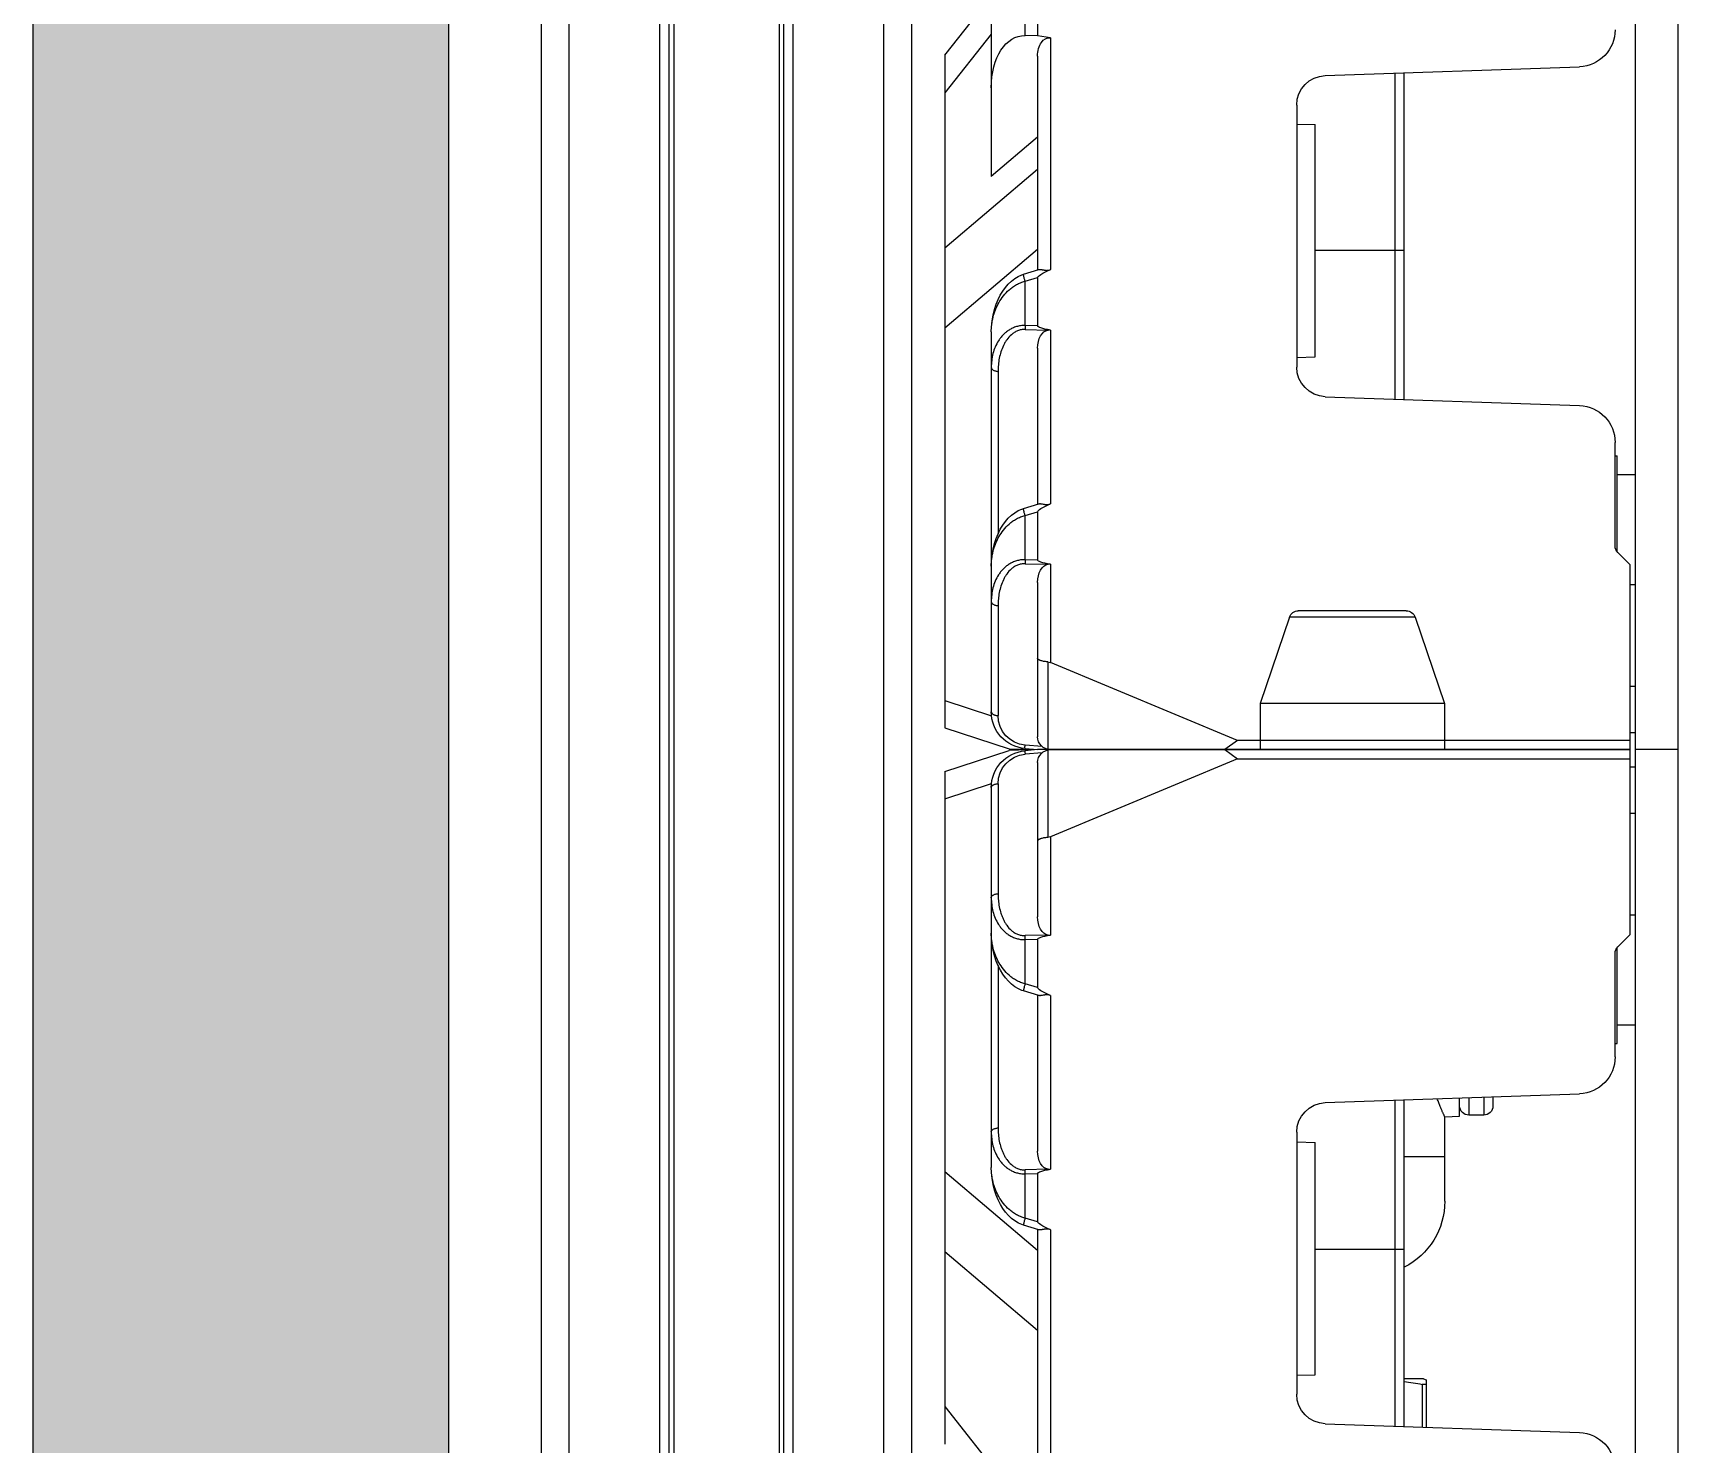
# Model space of a CAD drawing. Header units: millimetres. Extents: x 620 to 19791, y 2539 to 6969.
# Drawn here: x 18899.4 to 18988.3, y 4096.5 to 4172.7 of the extents above; entities that cross this region are included whole.
import ezdxf

# ---------------------------------------------------------------- set-up
doc = ezdxf.new("R2010")
doc.units = ezdxf.units.MM
for name, color, linetype in [('02___PRT_ALL_AXES', 7, 'Continuous'), ('_88746', 7, 'Continuous'), ('DIM', 4, 'Continuous')]:
    doc.layers.add(name, color=color, linetype=linetype)

# ---------------------------------------------------------------- blocks, each defined once
blk = doc.blocks.new('ETYFHGJM')
at = {"color": 7, "linetype": 'Continuous'}
for p, q in [((11695.237, 4175.075), (11693.652, 4170.414)), ((11695.237, 4175.075), (11702.017, 4175.075)), ((11695.71, 4175.414), (11701.544, 4175.414)), ((11702.017, 4175.075), (11703.602, 4170.414)), ((11693.652, 4170.414), (11703.602, 4170.414)), ((11681.027, 3999.164), (11681.027, 4167.914)), ((11681.027, 4167.914), (11683.327, 4167.914)), ((11683.327, 3999.164), (11683.327, 4167.914)), ((11683.627, 4167.914), (11683.627, 4157.914)), ((11714.927, 4167.914), (11683.627, 4167.914)), ((11705.502, 4167.914), (11704.827, 4167.414)), ((11714.999, 4167.914), (11715.627, 4167.914)), ((11715.08, 4167.897), (11715.08, 4163.168)), ((11715.627, 4167.914), (11717.161, 4167.873)), ((11715.627, 4167.914), (11716.301, 4167.855)), ((11704.827, 4167.414), (11683.627, 4167.414)), ((11704.827, 4167.414), (11714.927, 4163.205)), ((11715.375, 4167.751), (11716.301, 4167.67)), ((11715.627, 4167.214), (11715.627, 4158.883)), ((11720.627, 4166.727), (11717.161, 4167.873)), ((11683.627, 4166.984), (11683.327, 4166.984)), ((11720.627, 4166.727), (11720.627, 4130.389)), ((11717.762, 4166.076), (11717.762, 4160.129)), ((11720.627, 4165.259), (11718.112, 4166.091)), ((11718.127, 4165.862), (11718.127, 4145.343)), ((11683.627, 4164.484), (11683.327, 4164.484)), ((11714.927, 4163.205), (11714.927, 4157.898)), ((11683.627, 4158.984), (11683.327, 4158.984)), ((11683.627, 4157.914), (11684.281, 4157.26)), ((11715.06, 4157.896), (11716.301, 4157.865)), ((11715.627, 4157.668), (11715.627, 4155.056)), ((11716.301, 4157.65), (11715.627, 4157.668)), ((11716.301, 4155.259), (11716.301, 4157.65)), ((11684.327, 4152.039), (11684.327, 4157.206)), ((11684.427, 4151.317), (11684.427, 4156.906)), ((11717.762, 4156.255), (11717.762, 4147.473)), ((11714.927, 4154.626), (11714.927, 4145.242)), ((11715.552, 4154.627), (11716.381, 4154.876)), ((11715.627, 4155.056), (11716.301, 4155.259)), ((11715.627, 4154.649), (11715.627, 4146.227)), ((11684.327, 4153.039), (11683.327, 4153.039)), ((11684.427, 4152.039), (11684.327, 4152.039)), ((11700.083, 4148.839), (11686.357, 4149.318)), ((11691.027, 4149.155), (11691.027, 4148.664)), ((11691.527, 4149.138), (11691.527, 4148.164)), ((11692.327, 4149.11), (11692.327, 4148.164)), ((11695.827, 4131.34), (11695.827, 4148.988)), ((11696.317, 4131.357), (11696.317, 4148.97)), ((11693.627, 4143.514), (11693.627, 4148.072)), ((11701.627, 4147.24), (11701.627, 4133.087)), ((11693.627, 4145.914), (11695.827, 4145.914)), ((11715.06, 4145.24), (11716.301, 4145.209)), ((11720.627, 4145.119), (11715.627, 4140.873)), ((11715.627, 4145.012), (11715.627, 4142.401)), ((11716.301, 4144.995), (11715.627, 4145.012)), ((11716.301, 4142.603), (11716.301, 4144.995)), ((11715.552, 4141.971), (11716.381, 4142.22)), ((11715.627, 4142.401), (11716.301, 4142.603)), ((11714.927, 4141.97), (11714.927, 4128.426)), ((11715.627, 4141.993), (11715.627, 4128.403)), ((11700.627, 4140.915), (11695.827, 4140.915)), ((11720.627, 4140.794), (11715.627, 4136.548)), ((11694.777, 4133.914), (11694.627, 4133.857)), ((11694.627, 4133.857), (11694.627, 4131.298)), ((11694.627, 4133.614), (11694.848, 4133.614)), ((11694.777, 4133.914), (11695.827, 4133.914)), ((11694.848, 4133.614), (11694.848, 4131.305)), ((11720.627, 4132.419), (11717.01, 4127.828)), ((11700.083, 4131.488), (11686.357, 4131.009)), ((11718.127, 4125.053), (11718.127, 3861.381)), ((11715.627, 3882.963), (11715.627, 3868.986)), ((11716.301, 3869.004), (11716.301, 3872.878)), ((11720.627, 3867.939), (11718.127, 3871.112)), ((11714.927, 3868.872), (11715.627, 3868.986)), ((11714.927, 3868.872), (11714.927, 3856.357)), ((11715.627, 3868.986), (11716.301, 3869.004)), ((11718.127, 3869.081), (11720.627, 3865.908)), ((11715.627, 3867.888), (11715.627, 3856.334)), ((11720.627, 3867.939), (11720.627, 3831.6)), ((11700.083, 3866.839), (11686.357, 3867.318)), ((11695.827, 3849.34), (11695.827, 3866.988)), ((11696.317, 3849.357), (11696.317, 3866.97)), ((11701.627, 3865.24), (11701.627, 3851.087)), ((11715.627, 3863.504), (11718.127, 3861.381)), ((11720.627, 3857.533), (11715.627, 3861.779)), ((11700.627, 3857.413), (11695.827, 3857.413)), ((11720.627, 3853.209), (11715.627, 3857.454)), ((11716.381, 3856.107), (11715.552, 3856.356)), ((11716.301, 3855.724), (11715.627, 3855.927)), ((11715.627, 3855.927), (11715.627, 3853.315)), ((11716.301, 3853.333), (11716.301, 3855.724)), ((11715.627, 3853.315), (11716.301, 3853.333)), ((11714.927, 3853.085), (11714.927, 3843.701)), ((11716.301, 3853.118), (11715.06, 3853.087)), ((11718.127, 3852.984), (11718.127, 3832.465)), ((11715.627, 3852.1), (11715.627, 3843.678)), ((11717.762, 3850.854), (11717.762, 3842.073)), ((11700.083, 3849.488), (11686.357, 3849.009)), ((11684.427, 3841.421), (11684.427, 3847.01)), ((11716.381, 3843.451), (11715.552, 3843.7)), ((11716.301, 3843.068), (11715.627, 3843.271)), ((11715.627, 3843.271), (11715.627, 3840.659)), ((11716.301, 3840.677), (11716.301, 3843.068)), ((11684.281, 3841.067), (11683.627, 3840.414)), ((11683.627, 3840.414), (11683.627, 3830.414)), ((11714.927, 3840.429), (11714.927, 3835.122)), ((11716.301, 3840.463), (11715.06, 3840.431)), ((11715.627, 3840.659), (11716.301, 3840.677)), ((11715.627, 3839.445), (11715.627, 3831.114)), ((11717.762, 3838.198), (11717.762, 3832.251)), ((11704.827, 3830.914), (11714.927, 3835.122)), ((11715.08, 3835.159), (11715.08, 3830.431)), ((11720.627, 3833.068), (11718.112, 3832.236)), ((11720.627, 3831.6), (11717.161, 3830.454)), ((11683.627, 3830.914), (11704.827, 3830.914)), ((11683.627, 3830.414), (11714.927, 3830.414)), ((11704.827, 3830.914), (11705.502, 3830.414)), ((11714.999, 3830.414), (11715.627, 3830.414)), ((11715.375, 3830.576), (11716.301, 3830.657)), ((11716.301, 3830.473), (11715.627, 3830.414)), ((11717.161, 3830.454), (11715.627, 3830.414))]:
    blk.add_line(p, q, dxfattribs=at)
for points in [[(11716.381, 4154.876), (11716.471, 4154.906), (11716.665, 4154.991), (11716.854, 4155.104), (11717.033, 4155.242), (11717.202, 4155.402), (11717.359, 4155.582), (11717.503, 4155.782), (11717.635, 4155.999), (11717.754, 4156.236), (11717.861, 4156.494), (11717.953, 4156.774), (11718.029, 4157.073), (11718.085, 4157.39), (11718.118, 4157.724), (11718.127, 4157.999)], [(11716.381, 4142.22), (11716.471, 4142.25), (11716.665, 4142.336), (11716.854, 4142.448), (11717.033, 4142.586), (11717.202, 4142.746), (11717.359, 4142.927), (11717.503, 4143.126), (11717.635, 4143.343), (11717.754, 4143.58), (11717.861, 4143.838), (11717.953, 4144.118), (11718.029, 4144.417), (11718.085, 4144.734), (11718.118, 4145.068), (11718.127, 4145.343)], [(11718.127, 3852.984), (11718.119, 3853.252), (11718.086, 3853.586), (11718.03, 3853.903), (11717.955, 3854.202), (11717.864, 3854.482), (11717.757, 3854.74), (11717.638, 3854.977), (11717.507, 3855.195), (11717.364, 3855.394), (11717.207, 3855.575), (11717.039, 3855.736), (11716.861, 3855.874), (11716.673, 3855.987), (11716.48, 3856.074), (11716.381, 3856.107)], [(11718.127, 3840.329), (11718.119, 3840.596), (11718.086, 3840.93), (11718.03, 3841.247), (11717.955, 3841.546), (11717.864, 3841.826), (11717.757, 3842.084), (11717.638, 3842.321), (11717.507, 3842.539), (11717.364, 3842.739), (11717.207, 3842.92), (11717.039, 3843.08), (11716.861, 3843.218), (11716.673, 3843.332), (11716.48, 3843.418), (11716.381, 3843.451)]]:
    blk.add_lwpolyline(points, dxfattribs=at)
for centre, radius, start, end in [((11695.71, 4174.914), 0.5, 90, 161.22197), ((11701.544, 4174.914), 0.5, 18.77803, 90), ((11714.927, 4167.214), 0.7, 0, 90), ((11716.127, 4165.862), 2, 0, 85), ((11716.162, 4166.076), 1.6, 0, 85), ((11683.927, 4156.906), 0.5, 0, 45), ((11686.427, 4151.317), 2, 180, 268), ((11691.527, 4148.664), 0.5, 180, 270), ((11692.327, 4148.664), 0.5, 270, 0), ((11700.027, 4147.24), 1.6, 0, 88), ((11697.627, 4143.514), 4, 180, 243.22727), ((11700.027, 4133.087), 1.6, 272, 0), ((11686.427, 4129.01), 2, 92, 180), ((11686.427, 3869.317), 2, 180, 268), ((11700.027, 3865.24), 1.6, 0, 88), ((11700.027, 3851.087), 1.6, 272, 0), ((11686.427, 3847.01), 2, 92, 180), ((11683.927, 3841.421), 0.5, 315, 0), ((11716.127, 3832.465), 2, 275, 0), ((11716.162, 3832.251), 1.6, 275.00005, 359.99995), ((11714.927, 3831.114), 0.7, 270, 360)]:
    blk.add_arc(centre, radius, start, end, dxfattribs=at)
for centre, major_axis, ratio, start_param, end_param in [((11714.927, 4164.299), (-0.272, 1.121), 0.575257, -3.540963, -3.320023), ((11714.927, 4158.997), (-0.119, 1.102), 0.625869, -3.120618, -1.741638), ((11711.038, 4157.784), (4.589, -0.117), 0.087128, 0.002222, 0.561803), ((11711.038, 4153.689), (4.588, 1.377), 0.083503, -0.58464, -0.025059), ((11714.927, 4146.341), (-0.119, 1.102), 0.625869, -3.120618, -1.741638), ((11711.038, 4145.128), (4.589, -0.117), 0.087128, 0.002222, 0.561803), ((11711.038, 4141.033), (4.588, 1.377), 0.083503, -0.58464, -0.025059), ((11714.927, 3867.774), (0.119, 1.102), 0.625869, -1.399955, 0.170842), ((11716.127, 3865.848), (0.34, 3.149), 0.625869, -1.399955, 0.083575), ((11711.038, 3857.294), (4.588, -1.377), 0.083503, 0.025059, 0.58464), ((11711.038, 3853.199), (4.589, 0.117), 0.087128, -0.561803, -0.002222), ((11714.927, 3851.986), (0.119, 1.102), 0.625869, -1.399955, -0.020975), ((11711.038, 3844.638), (4.588, -1.377), 0.083503, 0.025059, 0.58464), ((11711.038, 3840.543), (4.589, 0.117), 0.087128, -0.561803, -0.002222), ((11714.927, 3839.331), (0.119, 1.102), 0.625869, -1.399955, -0.020975), ((11714.927, 3834.028), (0.272, 1.121), 0.575257, 0.178431, 0.39937)]:
    blk.add_ellipse(centre, major_axis=major_axis, ratio=ratio, start_param=start_param, end_param=end_param, dxfattribs=at)
for points, knots in [([(11716.301, 4167.855), (11716.302, 4167.855), (11716.302, 4167.854), (11716.303, 4167.853), (11716.304, 4167.85), (11716.304, 4167.847), (11716.305, 4167.839), (11716.306, 4167.824), (11716.306, 4167.803), (11716.306, 4167.777), (11716.305, 4167.745), (11716.303, 4167.709), (11716.302, 4167.684), (11716.301, 4167.67)], [0, 0, 0, 0, 0.007686, 0.013846, 0.021863, 0.043757, 0.073655, 0.157322, 0.271995, 0.415972, 0.58711, 0.782895, 1, 1, 1, 1]), ([(11718.127, 4165.862), (11718.127, 4165.869), (11718.126, 4165.882), (11718.119, 4165.909), (11718.1, 4165.943), (11718.066, 4165.978), (11718.021, 4166.01), (11717.966, 4166.036), (11717.903, 4166.057), (11717.834, 4166.071), (11717.786, 4166.075), (11717.762, 4166.076)], [0, 0, 0, 0, 0.043528, 0.088011, 0.182534, 0.288572, 0.408214, 0.541346, 0.68628, 0.840327, 1, 1, 1, 1]), ([(11715.08, 4163.168), (11715.119, 4163.165), (11715.193, 4163.159), (11715.298, 4163.143), (11715.392, 4163.122), (11715.462, 4163.101), (11715.51, 4163.082), (11715.541, 4163.067), (11715.567, 4163.052), (11715.588, 4163.036), (11715.605, 4163.02), (11715.618, 4163.003), (11715.625, 4162.986), (11715.627, 4162.974), (11715.627, 4162.968)], [0, 0, 0, 0, 0.188559, 0.364475, 0.523328, 0.661698, 0.722501, 0.777496, 0.826676, 0.870185, 0.908383, 0.941943, 0.971959, 1, 1, 1, 1]), ([(11717.762, 4160.129), (11717.762, 4160.009), (11717.751, 4159.771), (11717.7, 4159.416), (11717.627, 4159.126), (11717.547, 4158.901), (11717.475, 4158.735), (11717.39, 4158.574), (11717.256, 4158.367), (11717.089, 4158.178), (11716.885, 4158.025), (11716.738, 4157.948), (11716.611, 4157.904), (11716.51, 4157.879), (11716.407, 4157.866), (11716.337, 4157.864), (11716.301, 4157.865)], [0, 0, 0, 0, 0.120258, 0.240286, 0.360445, 0.420757, 0.481328, 0.54228, 0.60378, 0.729179, 0.793973, 0.860613, 0.894754, 0.929411, 0.964534, 1, 1, 1, 1]), ([(11718.127, 4159.915), (11718.127, 4159.789), (11718.112, 4159.538), (11718.042, 4159.167), (11717.921, 4158.806), (11717.773, 4158.521), (11717.622, 4158.307), (11717.491, 4158.155), (11717.34, 4158.015), (11717.169, 4157.89), (11716.978, 4157.786), (11716.766, 4157.706), (11716.538, 4157.658), (11716.381, 4157.649), (11716.301, 4157.65)], [0, 0, 0, 0, 0.116002, 0.231968, 0.348728, 0.467405, 0.528015, 0.589779, 0.653015, 0.718065, 0.785254, 0.854777, 0.926536, 1, 1, 1, 1]), ([(11718.127, 4159.915), (11718.127, 4159.921), (11718.126, 4159.935), (11718.119, 4159.962), (11718.1, 4159.995), (11718.066, 4160.031), (11718.021, 4160.062), (11717.966, 4160.089), (11717.903, 4160.109), (11717.834, 4160.123), (11717.786, 4160.128), (11717.762, 4160.129)], [0, 0, 0, 0, 0.043528, 0.088011, 0.182534, 0.288572, 0.408214, 0.541346, 0.68628, 0.840327, 1, 1, 1, 1]), ([(11715.06, 4157.896), (11715.038, 4157.893), (11714.994, 4157.89), (11714.949, 4157.894), (11714.927, 4157.898)], [0, 0, 0, 0, 0.497704, 1, 1, 1, 1]), ([(11716.301, 4155.259), (11716.384, 4155.279), (11716.544, 4155.33), (11716.769, 4155.437), (11716.974, 4155.568), (11717.218, 4155.763), (11717.477, 4156.041), (11717.721, 4156.409), (11717.905, 4156.795), (11718.033, 4157.192), (11718.11, 4157.594), (11718.127, 4157.864), (11718.127, 4157.999)], [0, 0, 0, 0, 0.071906, 0.142423, 0.211253, 0.278362, 0.407786, 0.532146, 0.652658, 0.770295, 0.885847, 1, 1, 1, 1]), ([(11716.301, 4157.65), (11716.302, 4157.688), (11716.303, 4157.759), (11716.302, 4157.83), (11716.301, 4157.865)], [0, 0, 0, 0, 0.520636, 1, 1, 1, 1]), ([(11714.927, 4154.626), (11714.942, 4154.633), (11714.972, 4154.645), (11715.019, 4154.658), (11715.067, 4154.666), (11715.114, 4154.669), (11715.161, 4154.668), (11715.206, 4154.663), (11715.249, 4154.657), (11715.304, 4154.648), (11715.357, 4154.638), (11715.406, 4154.629), (11715.44, 4154.624), (11715.472, 4154.621), (11715.501, 4154.62), (11715.528, 4154.621), (11715.544, 4154.624), (11715.552, 4154.627)], [0, 0, 0, 0, 0.076892, 0.153499, 0.229414, 0.304211, 0.377569, 0.449161, 0.518701, 0.585893, 0.711916, 0.77004, 0.824425, 0.874743, 0.920752, 0.962409, 1, 1, 1, 1]), ([(11716.301, 4155.259), (11716.309, 4155.234), (11716.323, 4155.186), (11716.341, 4155.116), (11716.358, 4155.052), (11716.369, 4155.002), (11716.376, 4154.967), (11716.38, 4154.945), (11716.383, 4154.925), (11716.385, 4154.911), (11716.386, 4154.901), (11716.386, 4154.895), (11716.386, 4154.889), (11716.386, 4154.885), (11716.385, 4154.881), (11716.384, 4154.879), (11716.383, 4154.877), (11716.382, 4154.876), (11716.381, 4154.876)], [0, 0, 0, 0, 0.194088, 0.380071, 0.551081, 0.700838, 0.766001, 0.82389, 0.873985, 0.91588, 0.933648, 0.949261, 0.96271, 0.974004, 0.983178, 0.990338, 0.995744, 1, 1, 1, 1]), ([(11717.762, 4147.473), (11717.762, 4147.353), (11717.751, 4147.115), (11717.7, 4146.76), (11717.627, 4146.47), (11717.547, 4146.245), (11717.475, 4146.079), (11717.39, 4145.918), (11717.256, 4145.711), (11717.089, 4145.522), (11716.885, 4145.369), (11716.738, 4145.292), (11716.611, 4145.248), (11716.51, 4145.224), (11716.407, 4145.21), (11716.337, 4145.208), (11716.301, 4145.209)], [0, 0, 0, 0, 0.120258, 0.240286, 0.360445, 0.420757, 0.481328, 0.54228, 0.60378, 0.729179, 0.793973, 0.860613, 0.894754, 0.929411, 0.964534, 1, 1, 1, 1]), ([(11718.127, 4147.259), (11718.127, 4147.265), (11718.126, 4147.279), (11718.119, 4147.306), (11718.1, 4147.339), (11718.066, 4147.375), (11718.021, 4147.406), (11717.966, 4147.433), (11717.903, 4147.453), (11717.834, 4147.467), (11717.786, 4147.472), (11717.762, 4147.473)], [0, 0, 0, 0, 0.043528, 0.088011, 0.182534, 0.288572, 0.408214, 0.541346, 0.68628, 0.840327, 1, 1, 1, 1]), ([(11718.127, 4147.259), (11718.127, 4147.133), (11718.112, 4146.882), (11718.042, 4146.511), (11717.921, 4146.15), (11717.773, 4145.865), (11717.622, 4145.652), (11717.491, 4145.5), (11717.34, 4145.359), (11717.169, 4145.235), (11716.978, 4145.13), (11716.766, 4145.05), (11716.538, 4145.002), (11716.381, 4144.993), (11716.301, 4144.995)], [0, 0, 0, 0, 0.116002, 0.231968, 0.348728, 0.467405, 0.528015, 0.589779, 0.653015, 0.718065, 0.785254, 0.854777, 0.926536, 1, 1, 1, 1]), ([(11715.06, 4145.24), (11715.038, 4145.237), (11714.994, 4145.234), (11714.949, 4145.238), (11714.927, 4145.242)], [0, 0, 0, 0, 0.497711, 1, 1, 1, 1]), ([(11716.301, 4142.603), (11716.384, 4142.623), (11716.544, 4142.674), (11716.769, 4142.781), (11716.974, 4142.912), (11717.218, 4143.107), (11717.477, 4143.385), (11717.721, 4143.753), (11717.905, 4144.139), (11718.033, 4144.536), (11718.11, 4144.938), (11718.127, 4145.208), (11718.127, 4145.343)], [0, 0, 0, 0, 0.071906, 0.142423, 0.211253, 0.278362, 0.407786, 0.532146, 0.652658, 0.770295, 0.885847, 1, 1, 1, 1]), ([(11716.301, 4144.995), (11716.302, 4145.032), (11716.303, 4145.103), (11716.302, 4145.175), (11716.301, 4145.209)], [0, 0, 0, 0, 0.520636, 1, 1, 1, 1]), ([(11716.301, 4142.603), (11716.309, 4142.578), (11716.323, 4142.53), (11716.341, 4142.46), (11716.358, 4142.396), (11716.369, 4142.346), (11716.376, 4142.311), (11716.38, 4142.289), (11716.383, 4142.269), (11716.385, 4142.255), (11716.386, 4142.245), (11716.386, 4142.239), (11716.386, 4142.234), (11716.386, 4142.229), (11716.385, 4142.225), (11716.384, 4142.223), (11716.383, 4142.221), (11716.382, 4142.22), (11716.381, 4142.22)], [0, 0, 0, 0, 0.194088, 0.380071, 0.551081, 0.700838, 0.766001, 0.82389, 0.873985, 0.91588, 0.933648, 0.949261, 0.96271, 0.974004, 0.983178, 0.990338, 0.995744, 1, 1, 1, 1]), ([(11714.927, 4141.97), (11714.942, 4141.977), (11714.972, 4141.989), (11715.019, 4142.002), (11715.067, 4142.01), (11715.114, 4142.013), (11715.161, 4142.012), (11715.206, 4142.008), (11715.249, 4142.001), (11715.304, 4141.992), (11715.357, 4141.982), (11715.406, 4141.973), (11715.44, 4141.968), (11715.472, 4141.965), (11715.501, 4141.964), (11715.528, 4141.965), (11715.544, 4141.969), (11715.552, 4141.971)], [0, 0, 0, 0, 0.076892, 0.153499, 0.229414, 0.304211, 0.377569, 0.449161, 0.518701, 0.585893, 0.711916, 0.77004, 0.824425, 0.874743, 0.920752, 0.962409, 1, 1, 1, 1]), ([(11695.827, 4133.775), (11695.663, 4133.754), (11695.336, 4133.706), (11695.011, 4133.646), (11694.848, 4133.614)], [0, 0, 0, 0, 0.499627, 1, 1, 1, 1]), ([(11715.552, 3856.356), (11715.544, 3856.359), (11715.528, 3856.362), (11715.501, 3856.363), (11715.472, 3856.362), (11715.44, 3856.359), (11715.406, 3856.354), (11715.357, 3856.345), (11715.304, 3856.335), (11715.249, 3856.326), (11715.206, 3856.32), (11715.161, 3856.315), (11715.114, 3856.314), (11715.067, 3856.317), (11715.019, 3856.325), (11714.972, 3856.338), (11714.942, 3856.35), (11714.927, 3856.357)], [0, 0, 0, 0, 0.037591, 0.079248, 0.125257, 0.175575, 0.22996, 0.288084, 0.414107, 0.481299, 0.550839, 0.622431, 0.695789, 0.770586, 0.846501, 0.923108, 1, 1, 1, 1]), ([(11716.301, 3855.724), (11716.309, 3855.749), (11716.323, 3855.797), (11716.341, 3855.867), (11716.358, 3855.931), (11716.369, 3855.981), (11716.376, 3856.016), (11716.38, 3856.038), (11716.383, 3856.058), (11716.385, 3856.072), (11716.386, 3856.082), (11716.386, 3856.088), (11716.386, 3856.094), (11716.386, 3856.098), (11716.385, 3856.102), (11716.384, 3856.104), (11716.383, 3856.106), (11716.382, 3856.107), (11716.381, 3856.107)], [0, 0, 0, 0, 0.194087, 0.380069, 0.55108, 0.700836, 0.765999, 0.823888, 0.873984, 0.915878, 0.933647, 0.94926, 0.962709, 0.974003, 0.983177, 0.990338, 0.995744, 1, 1, 1, 1]), ([(11718.127, 3852.984), (11718.127, 3853.119), (11718.11, 3853.389), (11718.033, 3853.791), (11717.905, 3854.188), (11717.721, 3854.575), (11717.477, 3854.942), (11717.218, 3855.22), (11716.974, 3855.415), (11716.769, 3855.546), (11716.544, 3855.653), (11716.384, 3855.705), (11716.301, 3855.724)], [0, 0, 0, 0, 0.114157, 0.229711, 0.347349, 0.467857, 0.592213, 0.721633, 0.78874, 0.857568, 0.928087, 1, 1, 1, 1]), ([(11716.301, 3853.333), (11716.381, 3853.334), (11716.538, 3853.325), (11716.766, 3853.277), (11716.977, 3853.198), (11717.169, 3853.093), (11717.34, 3852.968), (11717.491, 3852.828), (11717.622, 3852.676), (11717.773, 3852.463), (11717.921, 3852.177), (11718.042, 3851.816), (11718.112, 3851.445), (11718.127, 3851.194), (11718.127, 3851.068)], [0, 0, 0, 0, 0.073456, 0.145212, 0.214736, 0.281927, 0.34698, 0.410217, 0.471982, 0.532592, 0.651272, 0.768029, 0.883995, 1, 1, 1, 1]), ([(11716.301, 3853.333), (11716.302, 3853.295), (11716.303, 3853.224), (11716.302, 3853.153), (11716.301, 3853.118)], [0, 0, 0, 0, 0.520636, 1, 1, 1, 1]), ([(11714.927, 3853.085), (11714.949, 3853.089), (11714.994, 3853.093), (11715.038, 3853.09), (11715.06, 3853.087)], [0, 0, 0, 0, 0.502289, 1, 1, 1, 1]), ([(11716.301, 3853.118), (11716.337, 3853.119), (11716.407, 3853.117), (11716.51, 3853.104), (11716.611, 3853.079), (11716.738, 3853.035), (11716.885, 3852.959), (11717.089, 3852.805), (11717.256, 3852.616), (11717.39, 3852.409), (11717.503, 3852.195), (11717.612, 3851.915), (11717.7, 3851.567), (11717.751, 3851.212), (11717.762, 3850.974), (11717.762, 3850.854)], [0, 0, 0, 0, 0.035465, 0.070586, 0.105244, 0.139388, 0.206036, 0.270837, 0.39625, 0.457756, 0.518712, 0.639533, 0.759696, 0.879732, 1, 1, 1, 1]), ([(11718.127, 3851.068), (11718.127, 3851.062), (11718.126, 3851.048), (11718.119, 3851.021), (11718.1, 3850.988), (11718.066, 3850.952), (11718.021, 3850.921), (11717.966, 3850.895), (11717.903, 3850.874), (11717.834, 3850.86), (11717.786, 3850.855), (11717.762, 3850.854)], [0, 0, 0, 0, 0.043528, 0.088011, 0.182534, 0.288572, 0.408214, 0.541346, 0.68628, 0.840327, 1, 1, 1, 1]), ([(11715.552, 3843.7), (11715.544, 3843.703), (11715.528, 3843.706), (11715.501, 3843.708), (11715.472, 3843.706), (11715.44, 3843.703), (11715.406, 3843.698), (11715.357, 3843.689), (11715.304, 3843.679), (11715.249, 3843.67), (11715.206, 3843.664), (11715.161, 3843.66), (11715.114, 3843.658), (11715.067, 3843.661), (11715.019, 3843.669), (11714.972, 3843.682), (11714.942, 3843.694), (11714.927, 3843.701)], [0, 0, 0, 0, 0.037591, 0.079248, 0.125257, 0.175575, 0.22996, 0.288084, 0.414107, 0.481299, 0.550839, 0.622431, 0.695789, 0.770586, 0.846501, 0.923108, 1, 1, 1, 1]), ([(11716.301, 3843.068), (11716.309, 3843.093), (11716.323, 3843.141), (11716.341, 3843.211), (11716.358, 3843.275), (11716.369, 3843.325), (11716.376, 3843.36), (11716.38, 3843.383), (11716.383, 3843.402), (11716.385, 3843.416), (11716.386, 3843.426), (11716.386, 3843.432), (11716.386, 3843.438), (11716.386, 3843.442), (11716.385, 3843.446), (11716.384, 3843.449), (11716.383, 3843.451), (11716.382, 3843.451), (11716.381, 3843.451)], [0, 0, 0, 0, 0.194087, 0.380069, 0.55108, 0.700836, 0.765999, 0.823888, 0.873984, 0.915878, 0.933647, 0.94926, 0.962709, 0.974003, 0.983177, 0.990338, 0.995744, 1, 1, 1, 1]), ([(11718.127, 3840.329), (11718.127, 3840.463), (11718.11, 3840.733), (11718.033, 3841.136), (11717.905, 3841.532), (11717.721, 3841.919), (11717.477, 3842.286), (11717.218, 3842.564), (11716.974, 3842.759), (11716.769, 3842.89), (11716.544, 3842.997), (11716.384, 3843.049), (11716.301, 3843.068)], [0, 0, 0, 0, 0.114157, 0.229711, 0.347349, 0.467857, 0.592213, 0.721633, 0.78874, 0.857568, 0.928087, 1, 1, 1, 1]), ([(11714.927, 3840.429), (11714.949, 3840.433), (11714.994, 3840.437), (11715.038, 3840.434), (11715.06, 3840.431)], [0, 0, 0, 0, 0.502289, 1, 1, 1, 1]), ([(11716.301, 3840.677), (11716.381, 3840.678), (11716.538, 3840.67), (11716.766, 3840.621), (11716.977, 3840.542), (11717.169, 3840.437), (11717.34, 3840.312), (11717.491, 3840.172), (11717.622, 3840.02), (11717.773, 3839.807), (11717.921, 3839.521), (11718.042, 3839.16), (11718.112, 3838.789), (11718.127, 3838.538), (11718.127, 3838.413)], [0, 0, 0, 0, 0.073456, 0.145212, 0.214736, 0.281927, 0.34698, 0.410217, 0.471982, 0.532592, 0.651272, 0.768029, 0.883995, 1, 1, 1, 1]), ([(11716.301, 3840.677), (11716.302, 3840.64), (11716.303, 3840.568), (11716.302, 3840.497), (11716.301, 3840.463)], [0, 0, 0, 0, 0.520636, 1, 1, 1, 1]), ([(11716.301, 3840.463), (11716.337, 3840.463), (11716.407, 3840.462), (11716.51, 3840.448), (11716.611, 3840.423), (11716.738, 3840.379), (11716.885, 3840.303), (11717.089, 3840.149), (11717.256, 3839.96), (11717.39, 3839.753), (11717.503, 3839.539), (11717.612, 3839.259), (11717.7, 3838.911), (11717.751, 3838.556), (11717.762, 3838.318), (11717.762, 3838.198)], [0, 0, 0, 0, 0.035465, 0.070586, 0.105244, 0.139388, 0.206036, 0.270837, 0.39625, 0.457756, 0.518712, 0.639533, 0.759696, 0.879732, 1, 1, 1, 1]), ([(11718.127, 3838.413), (11718.127, 3838.406), (11718.126, 3838.392), (11718.119, 3838.365), (11718.1, 3838.332), (11718.066, 3838.296), (11718.021, 3838.265), (11717.966, 3838.239), (11717.903, 3838.218), (11717.834, 3838.204), (11717.786, 3838.2), (11717.762, 3838.198)], [0, 0, 0, 0, 0.043528, 0.088011, 0.182534, 0.288572, 0.408214, 0.541346, 0.68628, 0.840327, 1, 1, 1, 1]), ([(11715.08, 3835.159), (11715.119, 3835.162), (11715.193, 3835.169), (11715.298, 3835.184), (11715.392, 3835.205), (11715.462, 3835.226), (11715.51, 3835.245), (11715.541, 3835.26), (11715.567, 3835.275), (11715.588, 3835.291), (11715.605, 3835.307), (11715.618, 3835.324), (11715.625, 3835.341), (11715.627, 3835.353), (11715.627, 3835.359)], [0, 0, 0, 0, 0.188559, 0.364475, 0.523328, 0.661698, 0.722501, 0.777496, 0.826676, 0.870185, 0.908383, 0.941943, 0.971959, 1, 1, 1, 1]), ([(11718.127, 3832.465), (11718.127, 3832.458), (11718.126, 3832.445), (11718.119, 3832.418), (11718.1, 3832.384), (11718.066, 3832.349), (11718.021, 3832.317), (11717.966, 3832.291), (11717.903, 3832.271), (11717.834, 3832.257), (11717.786, 3832.252), (11717.762, 3832.251)], [0, 0, 0, 0, 0.043528, 0.088011, 0.182534, 0.288572, 0.408214, 0.541346, 0.68628, 0.840327, 1, 1, 1, 1]), ([(11716.301, 3830.473), (11716.302, 3830.473), (11716.302, 3830.473), (11716.303, 3830.475), (11716.304, 3830.477), (11716.304, 3830.48), (11716.305, 3830.489), (11716.306, 3830.503), (11716.306, 3830.524), (11716.306, 3830.55), (11716.305, 3830.582), (11716.303, 3830.618), (11716.302, 3830.644), (11716.301, 3830.657)], [0, 0, 0, 0, 0.007686, 0.013846, 0.021863, 0.043757, 0.073655, 0.157322, 0.271995, 0.415972, 0.58711, 0.782895, 1, 1, 1, 1])]:
    blk.add_open_spline(points, degree=3, knots=knots, dxfattribs=at)
at = {"layer": '02___PRT_ALL_AXES', "color": 7, "linetype": 'Continuous'}
for p, q in [((11693.652, 4170.414), (11693.652, 4167.914)), ((11703.602, 4170.414), (11703.602, 4167.914)), ((11692.827, 4148.114), (11692.827, 4149.092)), ((11691.527, 4148.164), (11692.327, 4148.164)), ((11693.627, 4148.072), (11692.827, 4148.114)), ((11701.627, 4146.718), (11700.627, 4146.692)), ((11700.627, 4134.135), (11700.627, 4146.692)), ((11701.627, 4134.109), (11700.627, 4134.135)), ((11701.627, 3864.218), (11700.627, 3864.192)), ((11700.627, 3851.635), (11700.627, 3864.192)), ((11701.627, 3851.609), (11700.627, 3851.635))]:
    blk.add_line(p, q, dxfattribs=at)
blk.add_open_spline([(11693.627, 4148.072), (11693.627, 4148.072), (11693.627, 4148.072), (11693.627, 4148.072), (11693.627, 4148.072), (11693.628, 4148.073), (11693.628, 4148.074), (11693.629, 4148.076), (11693.63, 4148.079), (11693.632, 4148.081), (11693.633, 4148.085), (11693.636, 4148.09), (11693.64, 4148.099), (11693.645, 4148.11), (11693.652, 4148.123), (11693.659, 4148.139), (11693.667, 4148.156), (11693.68, 4148.183), (11693.699, 4148.222), (11693.723, 4148.274), (11693.75, 4148.334), (11693.78, 4148.401), (11693.812, 4148.474), (11693.846, 4148.555), (11693.895, 4148.674), (11693.96, 4148.838), (11694.009, 4148.975), (11694.033, 4149.047)], degree=3, knots=[0, 0, 0, 0, 0.000069, 0.000275, 0.000617, 0.001097, 0.002467, 0.004383, 0.006844, 0.009849, 0.013399, 0.017491, 0.027298, 0.03925, 0.053327, 0.069509, 0.087773, 0.108089, 0.154752, 0.209239, 0.271253, 0.340486, 0.416616, 0.499313, 0.588251, 0.78355, 1, 1, 1, 1], dxfattribs=at)
at = {"layer": '_88746', "color": 7, "linetype": 'Continuous'}
for p, q in [((11681.027, 3830.414), (11681.027, 3999.164)), ((11683.327, 3830.414), (11683.327, 3999.164)), ((11684.427, 3846.289), (11684.327, 3846.289)), ((11684.327, 3841.122), (11684.327, 3846.289)), ((11684.327, 3845.289), (11683.327, 3845.289)), ((11683.627, 3839.344), (11683.327, 3839.344)), ((11683.627, 3833.844), (11683.327, 3833.844)), ((11683.627, 3831.344), (11683.327, 3831.344)), ((11681.027, 3830.414), (11683.327, 3830.414))]:
    blk.add_line(p, q, dxfattribs=at)
blk = doc.blocks.new('*U124')
blk.add_blockref('ETYFHGJM', (-11700.827, -4002.914))
blk = doc.blocks.new('*U125')
at = {"color": 0, "linetype": 'ByBlock', "lineweight": -2, "transparency": 16777216}
for p in [(0, 337.5), (0, 0)]:
    blk.add_blockref('*U124', p, dxfattribs=at)
blk = doc.blocks.new('tyfjg')
at = {"color": 30, "linetype": 'Continuous', "true_color": 0xf26722}
for p, q in [((6005.128, 3408.494), (7001.628, 3408.494)), ((6005.128, 3406.994), (7001.628, 3406.994)), ((6005.128, 3402.094), (7001.628, 3402.094)), ((6005.128, 3401.594), (7001.628, 3401.594)), ((7001.628, 3401.334), (6005.128, 3401.334)), ((7001.628, 3395.655), (6005.128, 3395.655)), ((6005.128, 3395.394), (7001.628, 3395.394)), ((6005.128, 3394.894), (7001.628, 3394.894)), ((6005.128, 3389.994), (7001.628, 3389.994)), ((6005.128, 3388.494), (7001.628, 3388.494))]:
    blk.add_line(p, q, dxfattribs=at)

msp = doc.modelspace()

# ---------------------------------------------------------------- hatches: boundary and pattern name
h = msp.add_hatch()
h.set_pattern_fill('ANSI36', color=256, scale=4)
h.set_pattern_definition([(45, (2911.064, 2147.77), (6.735192, 24.695704), [31.75, -6.35, 0, -6.35])])
h.paths.add_polyline_path([(18899.43688, 3728.41603), (18921.90428, 3728.41603), (18921.90428, 5626.66817), (18899.43688, 5626.66817)])

# ---------------------------------------------------------------- linework, layer by layer
at = {"layer": 'DIM', "color": 0}
msp.add_lwpolyline([(18899.43688, 5626.66817), (18899.43688, 3728.41603), (18921.90428, 3728.41603), (18921.90428, 5626.66817)], close=True, dxfattribs=at)

# ---------------------------------------------------------------- block references
at = {"xscale": -1}
msp.add_blockref('*U125', (18968.50428, 3968.98875), dxfattribs=at)
at = {"rotation": 90}
msp.add_blockref('tyfjg', (22335.39868, -2206.02442), dxfattribs=at)

doc.saveas('drawing.dxf')
